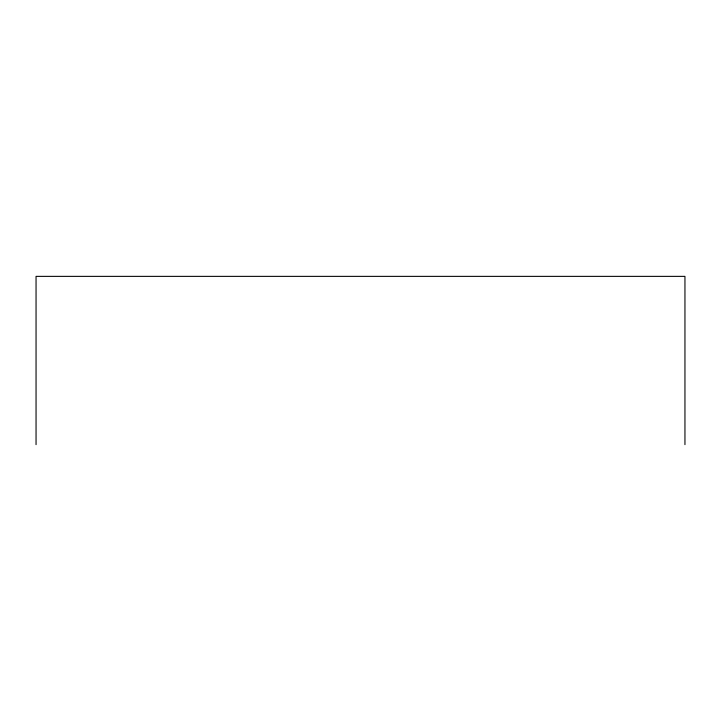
<?xml version="1.0" encoding="UTF-8"?>
<svg xmlns="http://www.w3.org/2000/svg" width="721" height="721" viewBox="0 0 721 721"><rect width="100%" height="100%" fill="white"/><g stroke="black" fill="none" stroke-linecap="round" stroke-linejoin="round"><path stroke-width="1.08" d="M684.95 444.632L684.95 276.368L36.05 276.368L36.05 444.632"/></g></svg>
